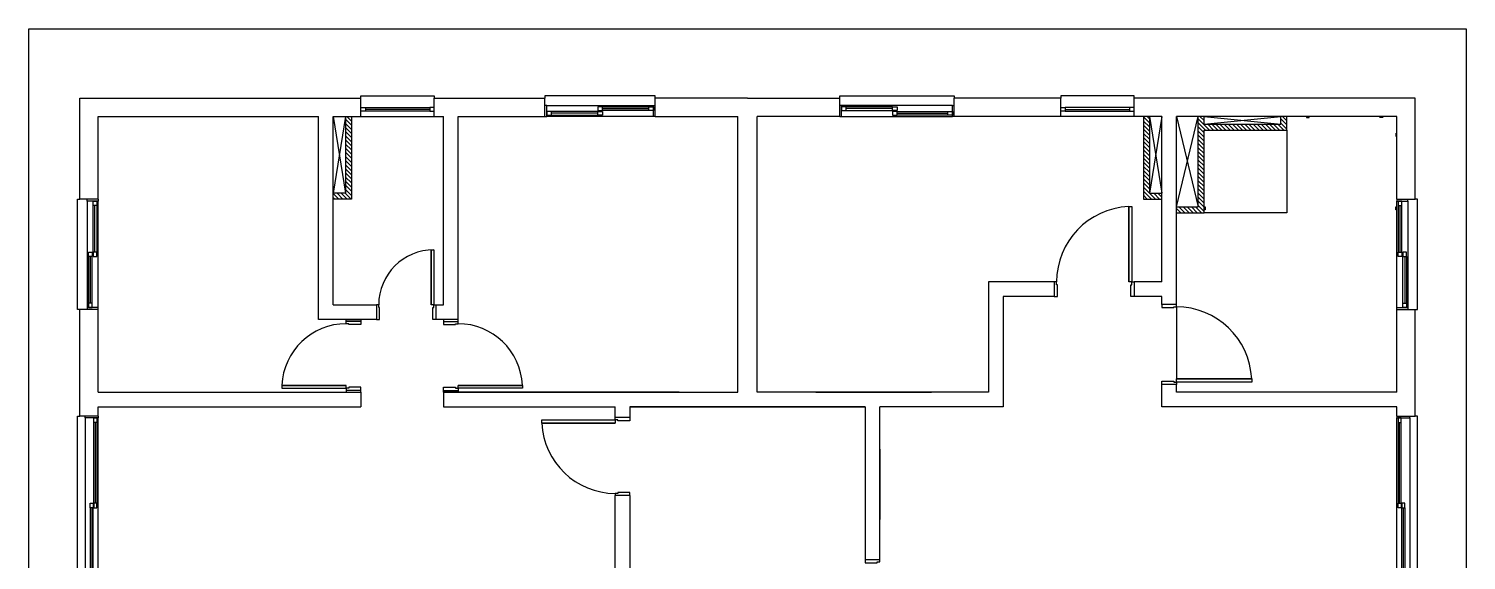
# Model space of a CAD drawing. Header units: millimetres. Extents: x 409504 to 410674, y 7402686 to 14806894.
# Drawn here: x 409973.09 to 409988.74, y 7402811.8 to 7402817.58 of the extents above; entities that cross this region are included whole.
import ezdxf

# ---------------------------------------------------------------- set-up
doc = ezdxf.new("R2010")
doc.units = ezdxf.units.MM
doc.layers.add('Edificação Habitacional', color=6, linetype='Continuous')

# ---------------------------------------------------------------- blocks, each defined once
blk = doc.blocks.new('A$C5CAC4E4C')
for p, q in [((0, 16.25), (15.65, 16.25)), ((0, 0), (0, 16.25)), ((15.65, 16.25), (15.65, 0)), ((0.555, 14.397), (0.555, 15.497)), ((0.555, 15.497), (3.615, 15.497)), ((3.615, 15.497), (3.615, 15.522)), ((3.615, 15.522), (4.415, 15.522)), ((3.615, 15.297), (3.615, 15.497)), ((3.615, 15.297), (3.615, 15.497)), ((4.415, 15.522), (4.415, 15.497)), ((4.415, 15.497), (5.62, 15.497)), ((4.415, 15.297), (4.415, 15.497)), ((4.415, 15.297), (4.415, 15.497)), ((6.82, 15.522), (5.62, 15.522)), ((5.62, 15.522), (5.62, 15.497)), ((5.62, 15.297), (5.62, 15.497)), ((6.82, 15.497), (6.82, 15.522)), ((6.82, 15.297), (6.82, 15.497)), ((7.825, 15.497), (6.82, 15.497)), ((7.825, 15.497), (8.83, 15.497)), ((8.83, 15.497), (8.83, 15.522)), ((8.83, 15.522), (10.075, 15.522)), ((8.83, 15.297), (8.83, 15.497)), ((10.075, 15.522), (10.075, 15.497)), ((11.235, 15.497), (10.075, 15.497)), ((10.075, 15.297), (10.075, 15.497)), ((12.035, 15.522), (11.235, 15.522)), ((11.235, 15.522), (11.235, 15.497)), ((11.235, 15.297), (11.235, 15.497)), ((11.235, 15.297), (11.235, 15.497)), ((12.035, 15.497), (12.035, 15.522)), ((15.095, 15.497), (12.035, 15.497)), ((12.035, 15.297), (12.035, 15.497)), ((12.035, 15.297), (12.035, 15.497)), ((15.095, 14.397), (15.095, 15.497)), ((15.095, 14.397), (15.095, 15.497)), ((3.615, 15.393), (3.665, 15.393)), ((3.615, 15.353), (3.615, 15.393)), ((3.665, 15.353), (3.615, 15.353)), ((3.665, 15.393), (4.365, 15.393)), ((3.665, 15.393), (3.665, 15.353)), ((4.365, 15.373), (3.665, 15.373)), ((4.365, 15.353), (3.665, 15.353)), ((4.415, 15.393), (4.365, 15.393)), ((4.365, 15.393), (4.365, 15.353)), ((4.365, 15.353), (4.415, 15.353)), ((4.415, 15.353), (4.415, 15.393)), ((5.64, 15.417), (5.62, 15.417)), ((5.64, 15.417), (6.8, 15.417)), ((5.64, 15.297), (5.64, 15.417)), ((5.69, 15.352), (5.64, 15.352)), ((5.64, 15.352), (5.64, 15.312)), ((6.195, 15.352), (5.69, 15.352)), ((5.69, 15.312), (5.69, 15.352)), ((6.245, 15.402), (6.195, 15.402)), ((6.195, 15.402), (6.195, 15.362)), ((6.195, 15.362), (6.245, 15.362)), ((6.195, 15.312), (6.195, 15.352)), ((6.195, 15.352), (6.245, 15.352)), ((6.245, 15.402), (6.75, 15.402)), ((6.245, 15.362), (6.245, 15.402)), ((6.245, 15.382), (6.75, 15.382)), ((6.75, 15.362), (6.245, 15.362)), ((6.245, 15.352), (6.245, 15.312)), ((6.75, 15.362), (6.75, 15.402)), ((6.75, 15.402), (6.8, 15.402)), ((6.8, 15.362), (6.75, 15.362)), ((6.8, 15.297), (6.8, 15.417)), ((6.8, 15.417), (6.82, 15.417)), ((6.8, 15.402), (6.8, 15.362)), ((8.85, 15.417), (8.83, 15.417)), ((10.055, 15.417), (8.85, 15.417)), ((8.85, 15.297), (8.85, 15.417)), ((8.9, 15.402), (8.85, 15.402)), ((8.85, 15.402), (8.85, 15.362)), ((8.85, 15.362), (8.9, 15.362)), ((9.405, 15.402), (8.9, 15.402)), ((8.9, 15.362), (8.9, 15.402)), ((9.405, 15.382), (8.9, 15.382)), ((8.9, 15.362), (9.405, 15.362)), ((9.405, 15.362), (9.405, 15.402)), ((9.405, 15.402), (9.455, 15.402)), ((9.455, 15.362), (9.405, 15.362)), ((9.455, 15.352), (9.405, 15.352)), ((9.405, 15.352), (9.405, 15.312)), ((9.455, 15.402), (9.455, 15.362)), ((9.455, 15.352), (10.005, 15.352)), ((9.455, 15.312), (9.455, 15.352)), ((10.005, 15.312), (10.005, 15.352)), ((10.005, 15.352), (10.055, 15.352)), ((10.055, 15.297), (10.055, 15.417)), ((10.055, 15.417), (10.075, 15.417)), ((10.055, 15.352), (10.055, 15.312)), ((11.235, 15.393), (11.285, 15.393)), ((11.235, 15.353), (11.235, 15.393)), ((11.285, 15.353), (11.235, 15.353)), ((11.985, 15.393), (11.285, 15.393)), ((11.285, 15.393), (11.285, 15.353)), ((11.285, 15.373), (11.985, 15.373)), ((11.285, 15.353), (11.985, 15.353)), ((12.035, 15.393), (11.985, 15.393)), ((11.985, 15.393), (11.985, 15.353)), ((11.985, 15.353), (12.035, 15.353)), ((12.035, 15.353), (12.035, 15.393)), ((0.755, 14.397), (0.755, 15.297)), ((0.755, 15.297), (3.155, 15.297)), ((3.155, 13.087), (3.155, 15.297)), ((3.315, 13.247), (3.315, 15.297)), ((3.315, 15.297), (3.45, 14.462)), ((3.45, 15.297), (3.315, 14.462)), ((3.315, 15.297), (3.615, 15.297)), ((3.45, 15.297), (3.45, 14.462)), ((3.515, 15.297), (3.515, 14.397)), ((3.615, 15.297), (4.415, 15.297)), ((4.415, 15.297), (4.515, 15.297)), ((4.515, 13.247), (4.515, 15.297)), ((4.675, 13.087), (4.675, 15.297)), ((4.675, 15.297), (5.62, 15.297)), ((5.62, 15.297), (5.64, 15.297)), ((5.64, 15.312), (5.69, 15.312)), ((6.8, 15.297), (5.64, 15.297)), ((6.195, 15.332), (5.69, 15.332)), ((5.69, 15.312), (6.195, 15.312)), ((6.245, 15.312), (6.195, 15.312)), ((6.82, 15.297), (6.8, 15.297)), ((6.82, 15.297), (7.72, 15.297)), ((7.72, 12.297), (7.72, 15.297)), ((7.72, 12.297), (7.72, 15.297)), ((7.93, 12.297), (7.93, 15.297)), ((7.93, 12.297), (7.93, 15.297)), ((8.83, 15.297), (7.93, 15.297)), ((8.83, 15.297), (8.85, 15.297)), ((8.85, 15.297), (10.055, 15.297)), ((9.405, 15.312), (9.455, 15.312)), ((9.455, 15.332), (10.005, 15.332)), ((10.005, 15.312), (9.455, 15.312)), ((10.055, 15.312), (10.005, 15.312)), ((10.075, 15.297), (10.055, 15.297)), ((11.235, 15.297), (10.075, 15.297)), ((12.035, 15.297), (11.235, 15.297)), ((12.335, 15.297), (12.035, 15.297)), ((12.135, 15.297), (12.135, 14.397)), ((12.335, 15.297), (12.2, 14.462)), ((12.2, 15.297), (12.335, 14.462)), ((12.2, 15.297), (12.2, 14.462)), ((12.335, 13.497), (12.335, 15.297)), ((12.495, 13.252), (12.495, 15.297)), ((12.495, 15.297), (12.73, 14.312)), ((12.495, 14.312), (12.73, 15.297)), ((14.895, 15.297), (12.495, 15.297)), ((12.73, 14.312), (12.73, 15.297)), ((12.795, 15.212), (12.795, 15.297)), ((12.795, 15.297), (13.63, 15.212)), ((12.795, 15.212), (13.63, 15.297)), ((12.795, 15.212), (13.63, 15.212)), ((13.63, 15.212), (13.63, 15.297)), ((13.695, 15.147), (13.695, 15.297)), ((13.944, 15.289), (13.907, 15.289)), ((13.91, 15.285), (13.94, 15.285)), ((14.707, 15.289), (14.744, 15.289)), ((14.74, 15.285), (14.71, 15.285)), ((14.895, 14.397), (14.895, 15.297)), ((12.795, 14.247), (12.795, 15.147)), ((12.795, 15.147), (13.695, 15.147)), ((12.795, 14.247), (12.795, 15.147)), ((12.795, 15.147), (13.695, 15.147)), ((13.695, 15.147), (13.695, 14.247)), ((14.883, 15.112), (14.883, 15.082)), ((14.887, 15.078), (14.887, 15.116)), ((3.45, 14.462), (3.315, 14.462)), ((12.2, 14.462), (12.335, 14.462)), ((0.53, 13.197), (0.53, 14.397)), ((0.53, 14.397), (0.555, 14.397)), ((0.755, 14.397), (0.555, 14.397)), ((0.635, 14.377), (0.635, 14.397)), ((0.635, 14.377), (0.635, 13.217)), ((0.755, 14.377), (0.635, 14.377)), ((0.7, 14.327), (0.7, 14.377)), ((0.7, 14.377), (0.74, 14.377)), ((0.7, 13.822), (0.7, 14.327)), ((0.74, 14.327), (0.7, 14.327)), ((0.72, 13.822), (0.72, 14.327)), ((0.74, 14.377), (0.74, 14.327)), ((0.74, 14.327), (0.74, 13.822)), ((0.755, 14.397), (0.755, 14.377)), ((0.755, 13.217), (0.755, 14.377)), ((3.515, 14.397), (3.315, 14.397)), ((11.975, 14.317), (12.01, 14.317)), ((11.975, 13.497), (11.975, 14.317)), ((11.975, 14.317), (11.975, 13.497)), ((12.01, 14.317), (12.01, 13.497)), ((12.135, 14.397), (12.335, 14.397)), ((12.495, 14.312), (12.73, 14.312)), ((12.495, 14.247), (12.795, 14.247)), ((12.495, 14.247), (12.795, 14.247)), ((13.695, 14.247), (12.795, 14.247)), ((12.803, 14.278), (12.803, 14.316)), ((12.807, 14.312), (12.807, 14.282)), ((14.883, 14.282), (14.883, 14.312)), ((14.887, 14.316), (14.887, 14.278)), ((14.895, 14.397), (15.095, 14.397)), ((14.895, 14.397), (14.895, 14.377)), ((14.895, 13.217), (14.895, 14.377)), ((14.895, 14.377), (15.015, 14.377)), ((14.91, 14.377), (14.91, 14.327)), ((14.95, 14.377), (14.91, 14.377)), ((14.91, 14.327), (14.91, 13.822)), ((14.91, 14.327), (14.95, 14.327)), ((14.93, 13.822), (14.93, 14.327)), ((14.95, 14.327), (14.95, 14.377)), ((14.95, 13.822), (14.95, 14.327)), ((15.015, 14.377), (15.015, 14.397)), ((15.015, 14.377), (15.015, 13.217)), ((15.12, 14.397), (15.095, 14.397)), ((15.12, 13.197), (15.12, 14.397)), ((0.65, 13.772), (0.65, 13.822)), ((0.65, 13.822), (0.69, 13.822)), ((0.69, 13.822), (0.69, 13.772)), ((0.74, 13.822), (0.7, 13.822)), ((0.7, 13.822), (0.7, 13.772)), ((0.74, 13.772), (0.74, 13.822)), ((14.91, 13.772), (14.91, 13.822)), ((14.91, 13.822), (14.95, 13.822)), ((14.95, 13.822), (14.95, 13.772)), ((14.96, 13.822), (14.96, 13.772)), ((15, 13.822), (14.96, 13.822)), ((15, 13.772), (15, 13.822)), ((0.65, 13.772), (0.65, 13.267)), ((0.69, 13.772), (0.65, 13.772)), ((0.67, 13.772), (0.67, 13.267)), ((0.69, 13.267), (0.69, 13.772)), ((0.7, 13.772), (0.74, 13.772)), ((14.95, 13.772), (14.91, 13.772)), ((14.96, 13.267), (14.96, 13.772)), ((14.96, 13.772), (15, 13.772)), ((14.98, 13.772), (14.98, 13.267)), ((15, 13.772), (15, 13.267)), ((11.165, 13.497), (10.45, 13.497)), ((10.45, 13.497), (10.45, 12.297)), ((11.165, 13.497), (11.165, 13.337)), ((11.19, 13.497), (11.165, 13.497)), ((11.19, 13.467), (11.19, 13.497)), ((11.2, 13.467), (11.19, 13.467)), ((11.2, 13.337), (11.2, 13.467)), ((12.01, 13.497), (11.975, 13.497)), ((12, 13.337), (12, 13.467)), ((12, 13.467), (12.01, 13.467)), ((12.01, 13.467), (12.01, 13.497)), ((12.01, 13.497), (12.035, 13.497)), ((12.335, 13.497), (12.035, 13.497)), ((12.035, 13.497), (12.035, 13.337)), ((11.165, 13.337), (10.61, 13.337)), ((10.61, 13.337), (10.61, 12.137)), ((11.165, 13.337), (11.2, 13.337)), ((12.035, 13.337), (12, 13.337)), ((12.335, 13.337), (12.035, 13.337)), ((12.335, 13.252), (12.335, 13.337)), ((0.555, 13.197), (0.53, 13.197)), ((0.555, 12.137), (0.555, 13.197)), ((0.755, 13.197), (0.555, 13.197)), ((0.755, 13.217), (0.635, 13.217)), ((0.635, 13.217), (0.635, 13.197)), ((0.69, 13.267), (0.65, 13.267)), ((0.65, 13.267), (0.65, 13.217)), ((0.65, 13.217), (0.69, 13.217)), ((0.69, 13.217), (0.69, 13.267)), ((0.755, 13.197), (0.755, 13.217)), ((0.755, 12.297), (0.755, 13.197)), ((3.315, 13.247), (3.785, 13.247)), ((3.785, 13.247), (3.785, 13.087)), ((4.435, 13.087), (4.435, 13.247)), ((4.435, 13.247), (4.515, 13.247)), ((12.495, 13.252), (12.335, 13.252)), ((12.335, 13.252), (12.335, 13.217)), ((12.335, 13.217), (12.465, 13.217)), ((12.465, 13.217), (12.465, 13.227)), ((12.465, 13.227), (12.495, 13.227)), ((12.495, 13.227), (12.495, 13.252)), ((12.495, 13.227), (12.495, 12.442)), ((14.895, 13.197), (14.895, 13.217)), ((14.895, 13.217), (15.015, 13.217)), ((14.895, 13.197), (15.095, 13.197)), ((14.895, 12.297), (14.895, 13.197)), ((14.96, 13.217), (14.96, 13.267)), ((14.96, 13.267), (15, 13.267)), ((15, 13.217), (14.96, 13.217)), ((15, 13.267), (15, 13.217)), ((15.015, 13.217), (15.015, 13.197)), ((15.095, 12.137), (15.095, 13.197)), ((15.095, 13.197), (15.12, 13.197)), ((3.785, 13.087), (3.155, 13.087)), ((3.455, 13.067), (3.455, 13.087)), ((3.455, 13.087), (3.615, 13.087)), ((3.615, 13.067), (3.455, 13.067)), ((3.615, 13.087), (3.615, 13.067)), ((4.675, 13.087), (4.435, 13.087)), ((4.675, 13.087), (4.515, 13.087)), ((4.515, 13.087), (4.515, 13.067)), ((4.515, 13.067), (4.675, 13.067)), ((4.675, 13.067), (4.675, 13.087)), ((12.335, 12.382), (12.335, 12.417)), ((12.335, 12.417), (12.465, 12.417)), ((12.335, 12.137), (12.335, 12.382)), ((12.495, 12.382), (12.335, 12.382)), ((12.465, 12.417), (12.465, 12.407)), ((12.465, 12.407), (12.495, 12.407)), ((12.495, 12.407), (12.495, 12.442)), ((12.495, 12.442), (13.315, 12.442)), ((13.315, 12.442), (12.495, 12.442)), ((13.315, 12.407), (12.495, 12.407)), ((12.495, 12.407), (12.495, 12.382)), ((12.495, 12.297), (12.495, 12.382)), ((13.315, 12.442), (13.315, 12.407)), ((0.755, 12.297), (3.615, 12.297)), ((3.615, 12.317), (3.455, 12.317)), ((3.455, 12.317), (3.455, 12.297)), ((3.455, 12.297), (3.615, 12.297)), ((3.615, 12.297), (3.615, 12.317)), ((3.615, 12.297), (3.615, 12.137)), ((4.515, 12.317), (4.675, 12.317)), ((4.515, 12.297), (4.515, 12.317)), ((7.08, 12.297), (4.515, 12.297)), ((4.515, 12.297), (7.72, 12.297)), ((4.515, 12.297), (4.515, 12.137)), ((4.675, 12.297), (4.515, 12.297)), ((4.675, 12.317), (4.675, 12.297)), ((10.45, 12.297), (7.93, 12.297)), ((8.57, 12.297), (9.83, 12.297)), ((14.895, 12.297), (12.495, 12.297)), ((0.555, 12.137), (0.555, 12.137)), ((0.555, 12.037), (0.555, 12.137)), ((0.755, 12.137), (3.615, 12.137)), ((0.755, 12.037), (0.755, 12.137)), ((4.515, 12.137), (6.385, 12.137)), ((6.545, 12.137), (9.105, 12.137)), ((6.545, 12.137), (6.545, 11.987)), ((9.105, 12.137), (6.545, 12.137)), ((9.105, 12.137), (9.105, 10.477)), ((9.265, 10.477), (9.265, 12.137)), ((10.61, 12.137), (9.265, 12.137)), ((14.895, 12.137), (12.335, 12.137)), ((14.895, 12.037), (14.895, 12.137)), ((15.095, 12.137), (15.095, 12.137)), ((15.095, 12.037), (15.095, 12.137)), ((0.53, 9.137), (0.53, 12.037)), ((0.53, 12.037), (0.555, 12.037)), ((0.755, 12.037), (0.555, 12.037)), ((0.615, 12.017), (0.615, 12.037)), ((0.615, 12.017), (0.615, 9.157)), ((0.755, 12.017), (0.615, 12.017)), ((0.71, 11.967), (0.71, 12.017)), ((0.71, 12.017), (0.74, 12.017)), ((0.71, 11.089), (0.71, 11.967)), ((0.74, 11.967), (0.71, 11.967)), ((0.725, 11.089), (0.725, 11.967)), ((0.74, 12.017), (0.74, 11.967)), ((0.74, 11.967), (0.74, 11.089)), ((0.755, 12.037), (0.755, 12.017)), ((0.755, 9.157), (0.755, 12.017)), ((6.545, 12.022), (6.385, 12.022)), ((14.895, 12.037), (15.095, 12.037)), ((14.895, 12.037), (14.895, 12.017)), ((14.895, 9.157), (14.895, 12.017)), ((14.895, 12.017), (15.035, 12.017)), ((14.91, 12.017), (14.91, 11.967)), ((14.94, 12.017), (14.91, 12.017)), ((14.91, 11.967), (14.91, 11.089)), ((14.91, 11.967), (14.94, 11.967)), ((14.925, 11.089), (14.925, 11.967)), ((14.94, 11.967), (14.94, 12.017)), ((14.94, 11.089), (14.94, 11.967)), ((15.035, 12.017), (15.035, 12.037)), ((15.035, 12.017), (15.035, 9.157)), ((15.12, 12.037), (15.095, 12.037)), ((15.12, 9.137), (15.12, 12.037)), ((9.265, 11.677), (9.265, 10.912)), ((6.385, 8.077), (6.385, 11.172)), ((6.545, 11.172), (6.385, 11.172)), ((6.545, 11.172), (6.545, 4.737)), ((0.67, 11.039), (0.67, 11.089)), ((0.67, 11.089), (0.7, 11.089)), ((0.67, 11.039), (0.67, 10.135)), ((0.7, 11.039), (0.67, 11.039)), ((0.685, 11.039), (0.685, 10.135)), ((0.7, 11.089), (0.7, 11.039)), ((0.7, 10.135), (0.7, 11.039)), ((0.74, 11.089), (0.71, 11.089)), ((0.71, 11.089), (0.71, 11.039)), ((0.71, 11.039), (0.74, 11.039)), ((0.74, 11.039), (0.74, 11.089)), ((14.91, 11.039), (14.91, 11.089)), ((14.91, 11.089), (14.94, 11.089)), ((14.94, 11.039), (14.91, 11.039)), ((14.94, 11.089), (14.94, 11.039)), ((14.95, 11.089), (14.95, 11.039)), ((14.98, 11.089), (14.95, 11.089)), ((14.95, 10.135), (14.95, 11.039)), ((14.95, 11.039), (14.98, 11.039)), ((14.965, 11.039), (14.965, 10.135)), ((14.98, 11.039), (14.98, 11.089)), ((14.98, 11.039), (14.98, 10.135)), ((9.105, 10.477), (9.265, 10.477))]:
    blk.add_line(p, q)
at = {"linetype": 'Continuous'}
for p, q in [((3.45, 15.266), (3.515, 15.201)), ((3.45, 15.221), (3.515, 15.156)), ((3.464, 15.297), (3.515, 15.246)), ((3.509, 15.297), (3.515, 15.291)), ((12.135, 15.292), (12.2, 15.227)), ((12.135, 15.247), (12.2, 15.182)), ((12.135, 15.203), (12.2, 15.138)), ((12.175, 15.297), (12.2, 15.272)), ((12.73, 15.272), (12.855, 15.147)), ((12.73, 15.227), (12.81, 15.147)), ((12.73, 15.182), (12.795, 15.117)), ((12.75, 15.297), (12.795, 15.252)), ((12.795, 15.297), (12.795, 15.296)), ((12.835, 15.212), (12.9, 15.147)), ((12.88, 15.212), (12.945, 15.147)), ((12.924, 15.212), (12.989, 15.147)), ((12.969, 15.212), (13.034, 15.147)), ((13.014, 15.212), (13.079, 15.147)), ((13.059, 15.212), (13.124, 15.147)), ((13.104, 15.212), (13.169, 15.147)), ((13.149, 15.212), (13.214, 15.147)), ((13.194, 15.212), (13.259, 15.147)), ((13.239, 15.212), (13.304, 15.147)), ((13.284, 15.212), (13.349, 15.147)), ((13.329, 15.212), (13.394, 15.147)), ((13.373, 15.212), (13.438, 15.147)), ((13.418, 15.212), (13.483, 15.147)), ((13.463, 15.212), (13.528, 15.147)), ((13.508, 15.212), (13.573, 15.147)), ((13.553, 15.212), (13.618, 15.147)), ((13.598, 15.212), (13.663, 15.147)), ((13.63, 15.27), (13.695, 15.205)), ((13.63, 15.225), (13.695, 15.16)), ((13.648, 15.297), (13.695, 15.25)), ((13.693, 15.297), (13.695, 15.294)), ((3.45, 15.177), (3.515, 15.112)), ((3.45, 15.132), (3.515, 15.067)), ((3.45, 15.087), (3.515, 15.022)), ((3.45, 15.042), (3.515, 14.977)), ((12.135, 15.158), (12.2, 15.093)), ((12.135, 15.113), (12.2, 15.048)), ((12.135, 15.068), (12.2, 15.003)), ((12.73, 15.137), (12.795, 15.072)), ((12.73, 15.092), (12.795, 15.027)), ((12.73, 15.047), (12.795, 14.982)), ((3.45, 14.997), (3.515, 14.932)), ((3.45, 14.952), (3.515, 14.887)), ((3.45, 14.907), (3.515, 14.842)), ((12.135, 15.023), (12.2, 14.958)), ((12.135, 14.978), (12.2, 14.913)), ((12.135, 14.933), (12.2, 14.868)), ((12.135, 14.888), (12.2, 14.823)), ((12.73, 15.002), (12.795, 14.937)), ((12.73, 14.957), (12.795, 14.892)), ((12.73, 14.912), (12.795, 14.847)), ((12.73, 14.868), (12.795, 14.803)), ((3.45, 14.862), (3.515, 14.797)), ((3.45, 14.817), (3.515, 14.752)), ((3.45, 14.772), (3.515, 14.707)), ((3.45, 14.728), (3.515, 14.663)), ((12.135, 14.843), (12.2, 14.778)), ((12.135, 14.798), (12.2, 14.733)), ((12.135, 14.754), (12.2, 14.689)), ((12.73, 14.823), (12.795, 14.758)), ((12.73, 14.778), (12.795, 14.713)), ((12.73, 14.733), (12.795, 14.668)), ((3.45, 14.683), (3.515, 14.618)), ((3.45, 14.638), (3.515, 14.573)), ((3.45, 14.593), (3.515, 14.528)), ((12.135, 14.709), (12.2, 14.644)), ((12.135, 14.664), (12.2, 14.599)), ((12.135, 14.619), (12.2, 14.554)), ((12.135, 14.574), (12.2, 14.509)), ((12.73, 14.688), (12.795, 14.623)), ((12.73, 14.643), (12.795, 14.578)), ((12.73, 14.598), (12.795, 14.533)), ((3.315, 14.458), (3.377, 14.397)), ((3.315, 14.414), (3.332, 14.397)), ((3.356, 14.462), (3.421, 14.397)), ((3.401, 14.462), (3.466, 14.397)), ((3.446, 14.462), (3.511, 14.397)), ((3.45, 14.548), (3.515, 14.483)), ((3.45, 14.503), (3.515, 14.438)), ((12.135, 14.529), (12.2, 14.464)), ((12.135, 14.484), (12.222, 14.397)), ((12.135, 14.439), (12.177, 14.397)), ((12.202, 14.462), (12.267, 14.397)), ((12.247, 14.462), (12.312, 14.397)), ((12.292, 14.462), (12.335, 14.419)), ((12.73, 14.553), (12.795, 14.488)), ((12.73, 14.508), (12.795, 14.443)), ((12.73, 14.463), (12.795, 14.398)), ((12.73, 14.419), (12.795, 14.354)), ((12.495, 14.294), (12.542, 14.247)), ((12.495, 14.249), (12.498, 14.247)), ((12.522, 14.312), (12.587, 14.247)), ((12.567, 14.312), (12.632, 14.247)), ((12.612, 14.312), (12.677, 14.247)), ((12.657, 14.312), (12.722, 14.247)), ((12.702, 14.312), (12.767, 14.247)), ((12.73, 14.374), (12.795, 14.309)), ((12.73, 14.329), (12.795, 14.264))]:
    blk.add_line(p, q, dxfattribs=at)
for points in [[(4.38, 13.847), (4.41, 13.847), (4.41, 13.247), (4.38, 13.247), (4.38, 13.847), (4.38, 13.247)], [(3.785, 13.087), (3.82, 13.087), (3.82, 13.217), (3.81, 13.217), (3.81, 13.247), (3.785, 13.247)], [(4.435, 13.087), (4.4, 13.087), (4.4, 13.217), (4.41, 13.217), (4.41, 13.247), (4.435, 13.247)], [(3.615, 13.067), (3.615, 13.032), (3.485, 13.032), (3.485, 13.042), (3.455, 13.042), (3.455, 13.067)], [(4.515, 13.067), (4.515, 13.032), (4.645, 13.032), (4.645, 13.042), (4.675, 13.042), (4.675, 13.067)], [(2.755, 12.372), (2.755, 12.342), (3.455, 12.342), (3.455, 12.372), (2.755, 12.372), (3.455, 12.372)], [(5.375, 12.372), (5.375, 12.342), (4.675, 12.342), (4.675, 12.372), (5.375, 12.372), (4.675, 12.372)], [(3.615, 12.317), (3.615, 12.352), (3.485, 12.352), (3.485, 12.342), (3.455, 12.342), (3.455, 12.317)], [(4.515, 12.317), (4.515, 12.352), (4.645, 12.352), (4.645, 12.342), (4.675, 12.342), (4.675, 12.317)], [(6.545, 12.022), (6.545, 11.987), (6.415, 11.987), (6.415, 11.997), (6.385, 11.997), (6.385, 12.137)], [(5.585, 11.962), (5.585, 11.997), (6.385, 11.997), (6.385, 11.962), (5.585, 11.962), (6.385, 11.962)], [(6.545, 11.172), (6.545, 11.207), (6.415, 11.207), (6.415, 11.197), (6.385, 11.197), (6.385, 11.172)], [(9.105, 10.477), (9.105, 10.442), (9.235, 10.442), (9.235, 10.452), (9.265, 10.452), (9.265, 10.477)]]:
    blk.add_lwpolyline(points)
for centre, radius, start, end in [((12.011, 13.496), 0.821, 92.6042, 179.9582), ((4.41, 13.247), 0.6, 90, 180), ((12.494, 12.405), 0.821, 2.6042, 89.9582), ((3.456, 12.341), 0.701, 90.053, 177.4381), ((4.674, 12.341), 0.701, 2.5619, 89.947), ((6.386, 11.998), 0.801, 182.6042, 269.9582)]:
    blk.add_arc(centre, radius, start, end)

msp = doc.modelspace()

# ---------------------------------------------------------------- block references
at = {"layer": 'Edificação Habitacional'}
msp.add_blockref('A$C5CAC4E4C', (409973.095, 7402801.327), dxfattribs=at)

doc.saveas('drawing.dxf')
